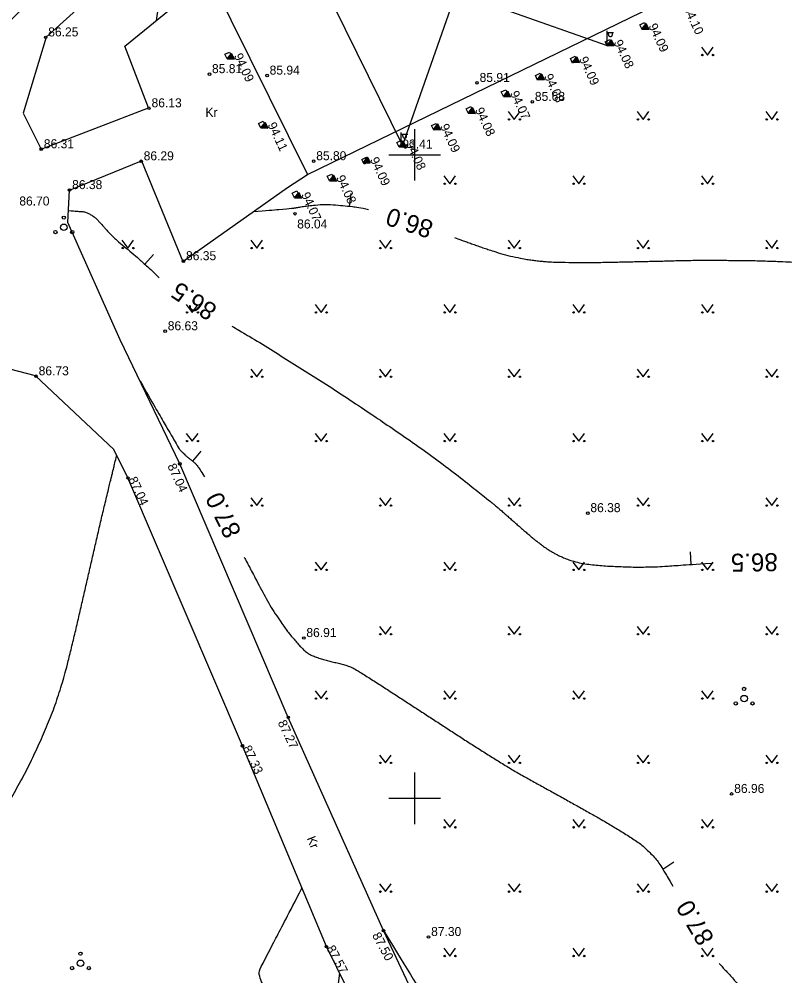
# Model space of a CAD drawing. Extents: x 626970 to 711203, y 6576457 to 6589739.
# Drawn here: x 630169.3 to 630228.7, y 6579136.2 to 6579210.5 of the extents above; entities that cross this region are included whole.
import ezdxf

# ---------------------------------------------------------------- set-up
doc = ezdxf.new("R2010")
doc.units = 0
for name, color, linetype in [('Default', 7, 'Continuous'), ('HALJASTUS', 7, 'Continuous'), ('HOONEDET', 7, 'Continuous'), ('HORISONTAAL-EH2000', 7, 'Continuous'), ('KORGUS-EH2000', 7, 'Continuous'), ('MPOHULIIN', 7, 'Continuous'), ('POST', 7, 'Continuous'), ('RAJATIS', 7, 'Continuous'), ('ROHUMAA', 7, 'Continuous'), ('TEE', 7, 'Continuous'), ('VORK', 7, 'Continuous')]:
    doc.layers.add(name, color=color, linetype=linetype)

# ---------------------------------------------------------------- blocks, each defined once
blk = doc.blocks.new('PQQSAS')
at = {"layer": 'HALJASTUS'}
for centre, radius in [((0, 1.5), 0.25), ((0, 0), 0.5), ((-1.3, -0.75), 0.25), ((1.3, -0.75), 0.25)]:
    blk.add_circle(centre, radius, dxfattribs=at)
blk = doc.blocks.new('RING02_1')
at = {"layer": 'KORGUS-EH2000'}
blk.add_circle((0, 0), 0.2, dxfattribs=at)
blk = doc.blocks.new('RING02_4')
at = {"layer": 'KORGUS-EH2000'}
blk.add_circle((0, 0), 0.2, dxfattribs=at)
blk = doc.blocks.new('VKORIS')
at = {"layer": 'VORK'}
for p, q in [((0, 4), (0, -4)), ((-4, 0), (4, 0))]:
    blk.add_line(p, q, dxfattribs=at)
blk = doc.blocks.new('MURU')
at = {"layer": 'HALJASTUS'}
for p, q in [((-0.93, 1.21), (0, 0)), ((0, 0), (0.89, 1.21))]:
    blk.add_line(p, q, dxfattribs=at)
for centre in [(-0.8, 0), (0.86, 0)]:
    blk.add_circle(centre, 0.11, dxfattribs=at)
blk = doc.blocks.new('RTKQRG')
at = {"layer": 'HOONEDET'}
for p, q in [((0, 0), (-0.49, 0.97)), ((0.49, 0.97), (-0.49, 0.97)), ((-0.48, 0.94), (0.21, 0.42)), ((-0.44, 0.97), (0.23, 0.46)), ((-0.42, 0.84), (0.19, 0.37)), ((-0.37, 0.74), (0.17, 0.33)), ((-0.35, 0.97), (0.26, 0.51)), ((-0.32, 0.63), (0.14, 0.28)), ((-0.27, 0.97), (0.28, 0.55)), ((-0.27, 0.53), (0.12, 0.24)), ((-0.22, 0.43), (0.1, 0.19)), ((-0.19, 0.97), (0.3, 0.6)), ((-0.17, 0.33), (0.07, 0.15)), ((-0.11, 0.97), (0.33, 0.64)), ((-0.11, 0.22), (0.05, 0.1)), ((-0.06, 0.12), (0.03, 0.05)), ((-0.02, 0.97), (0.35, 0.69)), ((-0.01, 0.02), (0, 0.01)), ((0, 0), (0.49, 0.97)), ((0.06, 0.97), (0.37, 0.73)), ((0.14, 0.97), (0.39, 0.78)), ((0.22, 0.97), (0.42, 0.83)), ((0.31, 0.97), (0.44, 0.87)), ((0.39, 0.97), (0.46, 0.92)), ((0.47, 0.97), (0.49, 0.96))]:
    blk.add_line(p, q, dxfattribs=at)
blk = doc.blocks.new('POINT_DISPLAY')
at = {"layer": 'Default'}
blk.add_line((0, 0), (0, 0), dxfattribs=at)
blk = doc.blocks.new('VAPOST')
at = {"layer": 'POST'}
for p, q in [((0, 0.5), (0, 4.5)), ((0, 4), (2, 4)), ((0.45, 3.36), (0.45, 4)), ((1.68, 3.36), (1.68, 4))]:
    blk.add_line(p, q, dxfattribs=at)
blk.add_arc((1.07, 3.36), 0.613, 180, 0, dxfattribs=at)
blk.add_blockref('POINT_DISPLAY', (0, 0), dxfattribs=at)

msp = doc.modelspace()

# ---------------------------------------------------------------- linework, layer by layer
at = {"layer": 'HALJASTUS'}
msp.add_lwpolyline([(630194.159, 6579136.428), (630192.819, 6579125.776), (630173.579, 6579113.368), (630171.94, 6579109), (630161.958, 6579103.012), (630157.131, 6579103.955), (630148.392, 6579118.448), (630145.333, 6579132.612), (630149.591, 6579139.872), (630150.642, 6579143.505), (630138.747, 6579158.12), (630138.785, 6579165.126), (630146.543, 6579170.708), (630167.811, 6579183.282)], dxfattribs=at)
at = {"layer": 'HORISONTAAL-EH2000'}
for p, q in [((630194.945, 6579195.991), (630195.076, 6579196.983)), ((630179.065, 6579191.494), (630179.732, 6579192.239)), ((630182.779, 6579176.186), (630183.414, 6579176.959)), ((630221.478, 6579168.158), (630221.405, 6579169.155)), ((630219.282, 6579144.499), (630220.111, 6579145.058))]:
    msp.add_line(p, q, dxfattribs=at)
for points in [[(630183.2, 6579213.05), (630182.333, 6579213.203), (630181.126, 6579213.861), (630180.598, 6579213.508), (630179.965, 6579213.083), (630180.146, 6579211.442), (630179.92, 6579210.41)], [(630173.12, 6579195.66), (630173.449, 6579195.637), (630173.778, 6579195.613), (630174.106, 6579195.59), (630174.372, 6579195.571), (630174.628, 6579195.48), (630174.864, 6579195.334), (630175.113, 6579195.179), (630175.322, 6579195), (630175.511, 6579194.792), (630175.711, 6579194.57), (630175.907, 6579194.347), (630176.108, 6579194.126), (630176.207, 6579194.016), (630176.306, 6579193.906), (630176.407, 6579193.797), (630176.504, 6579193.692), (630176.61, 6579193.594), (630176.717, 6579193.499), (630177.29, 6579192.986), (630177.902, 6579192.519), (630178.477, 6579192.007), (630179.049, 6579191.499), (630179.63, 6579190.997), (630180.158, 6579190.443)], [(630187.48, 6579195.58), (630188.516, 6579195.671), (630189.552, 6579195.763), (630190.589, 6579195.854), (630190.682, 6579195.863), (630190.773, 6579195.888), (630190.866, 6579195.903), (630191.272, 6579195.968), (630191.68, 6579196.027), (630192.089, 6579196.07), (630192.871, 6579196.154), (630193.666, 6579196.126), (630194.45, 6579196.049), (630195.115, 6579195.983), (630195.782, 6579195.903), (630196.43, 6579195.742)], [(630203.083, 6579193.571), (630203.305, 6579193.491), (630203.528, 6579193.411), (630203.75, 6579193.331), (630204.137, 6579193.191), (630204.524, 6579193.054), (630204.91, 6579192.915), (630205.299, 6579192.777), (630205.69, 6579192.646), (630206.082, 6579192.518), (630206.848, 6579192.267), (630207.631, 6579192.083), (630208.423, 6579191.928), (630208.818, 6579191.851), (630209.215, 6579191.795), (630209.615, 6579191.754), (630210.014, 6579191.713), (630210.414, 6579191.677), (630210.815, 6579191.666), (630211.979, 6579191.634), (630213.144, 6579191.614), (630214.308, 6579191.637), (630215.474, 6579191.66), (630216.641, 6579191.684), (630217.807, 6579191.711), (630218.974, 6579191.737), (630220.141, 6579191.769), (630221.308, 6579191.794), (630222.475, 6579191.819), (630223.641, 6579191.804), (630224.808, 6579191.793), (630226.103, 6579191.782), (630227.397, 6579191.748), (630228.692, 6579191.693), (630229.34, 6579191.665), (630229.986, 6579191.614), (630230.631, 6579191.55), (630230.955, 6579191.518), (630231.278, 6579191.476), (630231.6, 6579191.433), (630231.925, 6579191.39), (630232.247, 6579191.337), (630232.569, 6579191.277), (630233.447, 6579191.114), (630234.302, 6579190.869), (630235.145, 6579190.562), (630235.986, 6579190.255), (630236.796, 6579189.898), (630237.582, 6579189.477), (630238.377, 6579189.051), (630239.165, 6579188.623), (630239.929, 6579188.15), (630240.7, 6579187.672), (630241.47, 6579187.195), (630242.234, 6579186.707), (630242.927, 6579186.264), (630243.622, 6579185.825), (630244.312, 6579185.376)], [(630185.807, 6579186.685), (630186.042, 6579186.552), (630186.275, 6579186.417), (630186.507, 6579186.28), (630188.192, 6579185.282), (630189.846, 6579184.232), (630191.504, 6579183.188), (630193.157, 6579182.147), (630194.792, 6579181.081), (630196.414, 6579179.99), (630199.655, 6579177.811), (630202.815, 6579175.521), (630205.861, 6579173.074), (630206.142, 6579172.849), (630206.418, 6579172.619), (630206.689, 6579172.383), (630206.96, 6579172.147), (630207.23, 6579171.91), (630207.5, 6579171.673), (630207.77, 6579171.436), (630208.039, 6579171.198), (630208.308, 6579170.961), (630208.578, 6579170.724), (630208.853, 6579170.493), (630209.128, 6579170.261), (630209.358, 6579170.066), (630209.598, 6579169.884), (630209.84, 6579169.703), (630210.178, 6579169.45), (630210.532, 6579169.224), (630210.9, 6579169.014), (630211.084, 6579168.908), (630211.274, 6579168.82), (630211.468, 6579168.734), (630211.664, 6579168.647), (630211.862, 6579168.569), (630212.069, 6579168.507), (630212.64, 6579168.335), (630213.218, 6579168.213), (630213.807, 6579168.15), (630214.391, 6579168.088), (630214.974, 6579168.042), (630215.56, 6579168.019), (630216.187, 6579167.993), (630216.815, 6579167.968), (630217.442, 6579167.97), (630218.071, 6579167.972), (630218.699, 6579167.982), (630219.328, 6579168.023), (630220.557, 6579168.103), (630221.783, 6579168.196), (630223.011, 6579168.274)], [(630178.68, 6579182.4), (630179.661, 6579180.706), (630180.641, 6579179.012), (630181.622, 6579177.318), (630181.75, 6579177.098), (630181.936, 6579176.917), (630182.118, 6579176.737), (630182.2, 6579176.656), (630182.283, 6579176.576), (630182.372, 6579176.504), (630182.462, 6579176.431), (630182.556, 6579176.363), (630182.646, 6579176.291), (630182.737, 6579176.219), (630182.825, 6579176.147), (630182.912, 6579176.07), (630182.999, 6579175.995), (630183.075, 6579175.909), (630183.141, 6579175.815), (630183.33, 6579175.544), (630183.509, 6579175.27), (630183.677, 6579174.988)], [(630166.394, 6579146.545), (630166.542, 6579146.756), (630166.689, 6579146.969), (630166.835, 6579147.181), (630167.3, 6579147.855), (630167.744, 6579148.541), (630168.183, 6579149.231), (630168.622, 6579149.921), (630169.031, 6579150.628), (630169.421, 6579151.347), (630169.81, 6579152.064), (630170.17, 6579152.792), (630170.518, 6579153.529), (630170.864, 6579154.263), (630171.192, 6579155.003), (630171.502, 6579155.753), (630171.811, 6579156.5), (630172.096, 6579157.255), (630172.347, 6579158.024), (630172.598, 6579158.793), (630172.832, 6579159.565), (630173.026, 6579160.35), (630173.321, 6579161.548), (630173.615, 6579162.747), (630173.892, 6579163.95), (630174.169, 6579165.152), (630174.446, 6579166.353), (630174.723, 6579167.555), (630175, 6579168.757), (630175.275, 6579169.958), (630175.552, 6579171.16), (630175.829, 6579172.361), (630176.121, 6579173.559), (630176.413, 6579174.757), (630176.447, 6579174.897), (630176.483, 6579175.035), (630176.516, 6579175.175), (630176.634, 6579175.666), (630176.752, 6579176.158), (630176.87, 6579176.65)], [(630186.776, 6579168.714), (630186.794, 6579168.68), (630186.812, 6579168.647), (630186.829, 6579168.613), (630187.012, 6579168.268), (630187.192, 6579167.92), (630187.373, 6579167.574), (630187.736, 6579166.884), (630188.108, 6579166.199), (630188.484, 6579165.515), (630188.861, 6579164.83), (630189.284, 6579164.173), (630189.731, 6579163.53), (630189.957, 6579163.205), (630190.195, 6579162.891), (630190.445, 6579162.584), (630190.571, 6579162.429), (630190.701, 6579162.278), (630190.831, 6579162.127), (630190.963, 6579161.973), (630191.098, 6579161.826), (630191.24, 6579161.68), (630191.511, 6579161.403), (630191.833, 6579161.174), (630192.194, 6579161.033), (630192.562, 6579160.89), (630192.935, 6579160.783), (630193.313, 6579160.681), (630193.696, 6579160.576), (630194.087, 6579160.505), (630194.469, 6579160.392), (630194.84, 6579160.282), (630195.207, 6579160.143), (630195.536, 6579159.939), (630196.44, 6579159.377), (630197.333, 6579158.808), (630198.223, 6579158.228), (630199.115, 6579157.648), (630200.007, 6579157.068), (630200.898, 6579156.487), (630201.79, 6579155.907), (630202.682, 6579155.327), (630203.574, 6579154.747), (630204.464, 6579154.168), (630205.361, 6579153.599), (630206.263, 6579153.038), (630207.144, 6579152.489), (630208.039, 6579151.961), (630208.945, 6579151.454), (630209.853, 6579150.945), (630210.766, 6579150.446), (630211.675, 6579149.938), (630212.584, 6579149.43), (630213.492, 6579148.921), (630214.398, 6579148.407), (630214.851, 6579148.15), (630215.294, 6579147.877), (630215.74, 6579147.609), (630216.187, 6579147.341), (630216.624, 6579147.061), (630217.061, 6579146.776), (630217.465, 6579146.512), (630217.828, 6579146.199), (630218.178, 6579145.861), (630218.524, 6579145.527), (630218.844, 6579145.172), (630219.096, 6579144.766), (630219.424, 6579144.24), (630219.743, 6579143.712), (630220.048, 6579143.174)], [(630194.7, 6579110.98), (630194.547, 6579112.641), (630194.393, 6579114.301), (630194.24, 6579115.962), (630194.234, 6579116.024), (630194.232, 6579116.087), (630194.228, 6579116.149), (630194.178, 6579116.93), (630194.132, 6579117.711), (630194.082, 6579118.491), (630193.761, 6579123.555), (630191.922, 6579128.405), (630190.055, 6579133.171), (630189.708, 6579134.059), (630188.695, 6579134.522), (630188.286, 6579135.387), (630188.061, 6579135.865), (630187.856, 6579136.478), (630188.096, 6579136.942), (630189.147, 6579138.971), (630190.199, 6579141.001), (630191.25, 6579143.03)], [(630197.58, 6579139.72), (630199.548, 6579136.517), (630201.516, 6579133.314), (630203.484, 6579130.111), (630205.376, 6579127.032), (630208.705, 6579125.098), (630212.272, 6579123.761), (630214.226, 6579123.029), (630216.184, 6579122.804), (630218.147, 6579122.879), (630218.173, 6579122.88), (630218.199, 6579122.881), (630218.224, 6579122.889), (630218.353, 6579122.932), (630218.474, 6579122.978), (630218.6, 6579123.02), (630218.82, 6579123.093), (630219.04, 6579123.167), (630219.26, 6579123.24)], [(630223.632, 6579137.185), (630223.672, 6579137.139), (630223.713, 6579137.093), (630223.754, 6579137.047), (630224.033, 6579136.736), (630224.321, 6579136.433), (630224.601, 6579136.122), (630224.89, 6579135.8), (630225.171, 6579135.471), (630225.46, 6579135.148), (630225.603, 6579134.988), (630225.747, 6579134.83), (630225.893, 6579134.672), (630226.039, 6579134.515), (630226.186, 6579134.36), (630226.335, 6579134.206), (630226.484, 6579134.051), (630226.634, 6579133.898), (630226.785, 6579133.746), (630226.936, 6579133.593), (630227.089, 6579133.442), (630227.243, 6579133.291), (630227.345, 6579133.192), (630227.45, 6579133.097), (630227.557, 6579133.004), (630227.665, 6579132.912), (630227.776, 6579132.824), (630227.89, 6579132.74), (630228.004, 6579132.655), (630228.119, 6579132.573), (630228.237, 6579132.494), (630228.356, 6579132.414), (630228.476, 6579132.338), (630228.599, 6579132.265), (630228.721, 6579132.192), (630228.846, 6579132.125), (630228.974, 6579132.062), (630229.101, 6579131.998), (630229.231, 6579131.942), (630229.363, 6579131.887), (630229.629, 6579131.775), (630229.894, 6579131.68), (630230.177, 6579131.609), (630230.353, 6579131.565), (630230.53, 6579131.552), (630230.707, 6579131.551), (630230.888, 6579131.55), (630231.07, 6579131.554), (630231.251, 6579131.577), (630231.539, 6579131.613), (630231.824, 6579131.652), (630232.107, 6579131.713), (630232.326, 6579131.761), (630232.544, 6579131.81), (630232.762, 6579131.861), (630232.979, 6579131.913), (630233.197, 6579131.964), (630233.413, 6579132.02), (630233.846, 6579132.13), (630234.275, 6579132.252), (630234.7, 6579132.39), (630235.279, 6579132.578), (630235.856, 6579132.772), (630236.429, 6579132.976), (630236.999, 6579133.178), (630237.568, 6579133.381), (630238.138, 6579133.583), (630238.511, 6579133.715), (630238.884, 6579133.847), (630239.258, 6579133.978), (630239.556, 6579134.083), (630239.852, 6579134.198), (630240.159, 6579134.277), (630240.486, 6579134.361), (630240.813, 6579134.446), (630241.14, 6579134.53)]]:
    msp.add_open_spline(points, degree=3, dxfattribs=at)
at = {"layer": 'MPOHULIIN'}
for points in [[(630207.512, 6579224.886), (630199.046, 6579200.735), (630191.115, 6579216.899), (630182.944, 6579212.902)], [(630191.115, 6579216.899), (630214.936, 6579208.494)]]:
    msp.add_lwpolyline(points, dxfattribs=at)
at = {"layer": 'RAJATIS'}
for points in [[(630218.014, 6579209.903), (630217.653, 6579209.729), (630217.479, 6579210.089), (630217.84, 6579210.263), (630218.014, 6579209.903)], [(630215.326, 6579208.599), (630214.966, 6579208.425), (630214.791, 6579208.785), (630215.152, 6579208.959), (630215.326, 6579208.599)], [(630185.806, 6579207.619), (630185.446, 6579207.445), (630185.272, 6579207.805), (630185.632, 6579207.979), (630185.806, 6579207.619)], [(630212.625, 6579207.295), (630212.264, 6579207.12), (630212.09, 6579207.481), (630212.451, 6579207.655), (630212.625, 6579207.295)], [(630209.909, 6579205.977), (630209.549, 6579205.803), (630209.375, 6579206.163), (630209.735, 6579206.337), (630209.909, 6579205.977)], [(630207.253, 6579204.691), (630206.892, 6579204.516), (630206.718, 6579204.877), (630207.078, 6579205.051), (630207.253, 6579204.691)], [(630204.545, 6579203.381), (630204.185, 6579203.207), (630204.011, 6579203.567), (630204.371, 6579203.741), (630204.545, 6579203.381)], [(630188.423, 6579202.254), (630188.063, 6579202.08), (630187.889, 6579202.44), (630188.249, 6579202.614), (630188.423, 6579202.254)], [(630201.851, 6579202.079), (630201.491, 6579201.905), (630201.317, 6579202.265), (630201.677, 6579202.439), (630201.851, 6579202.079)], [(630199.157, 6579200.769), (630198.797, 6579200.594), (630198.623, 6579200.955), (630198.983, 6579201.129), (630199.157, 6579200.769)], [(630196.431, 6579199.448), (630196.071, 6579199.274), (630195.897, 6579199.634), (630196.257, 6579199.808), (630196.431, 6579199.448)], [(630193.743, 6579198.143), (630193.383, 6579197.969), (630193.209, 6579198.329), (630193.569, 6579198.503), (630193.743, 6579198.143)], [(630191.025, 6579196.826), (630190.665, 6579196.652), (630190.491, 6579197.012), (630190.851, 6579197.186), (630191.025, 6579196.826)]]:
    msp.add_lwpolyline(points, dxfattribs=at)
at = {"layer": 'TEE'}
for points in [[(630215.602, 6579228.738), (630217.547, 6579229.701), (630214.143, 6579230.977), (630208.593, 6579230.403), (630195.996, 6579225.511), (630187.011, 6579220.947), (630177.413, 6579214.602), (630171.395, 6579209.132), (630169.615, 6579203.243), (630171.002, 6579200.422), (630179.339, 6579203.657), (630177.498, 6579208.429), (630182.776, 6579212.759)], [(630183.229, 6579213.071), (630184.227, 6579213.539), (630191.694, 6579198.462), (630221.333, 6579212.911), (630218.307, 6579219.145), (630228.56, 6579224.421), (630227.548, 6579226.557)], [(630204.275, 6579115.805), (630201.901, 6579120.691), (630193.15, 6579138.478), (630186.626, 6579154.076), (630177.743, 6579174.887), (630176.645, 6579177.088), (630170.558, 6579182.812), (630167.977, 6579183.498), (630158.045, 6579179.473), (630147.935, 6579171.911), (630139.805, 6579167.109), (630137.206, 6579167.694), (630126.161, 6579164.816), (630124.892, 6579168.7), (630136.39, 6579174.946), (630148.149, 6579183.674), (630155.756, 6579191.405), (630156.846, 6579194.906), (630154.742, 6579200.767), (630163.214, 6579205.175), (630173.194, 6579214.946)], [(630208.19, 6579117.735), (630205.282, 6579123.295), (630197.583, 6579139.724), (630190.191, 6579156.287), (630181.766, 6579175.984), (630177.132, 6579185.611), (630173.079, 6579194.725), (630173.203, 6579197.248), (630178.787, 6579199.523), (630182, 6579191.705), (630190.14, 6579197.455), (630191.694, 6579198.462)]]:
    msp.add_lwpolyline(points, dxfattribs=at)

# ---------------------------------------------------------------- block references
at = {"layer": 'HALJASTUS', "xscale": 0.5, "yscale": 0.5}
for p in [(630172.763, 6579194.365), (630225.581, 6579157.749), (630174.055, 6579137.185)]:
    msp.add_blockref('PQQSAS', p, dxfattribs=at)
at = {"layer": 'HOONEDET', "xscale": 0.49999999999999994, "yscale": 0.5000000000000001, "rotation": -64.99999999999999}
for p in [(630217.638, 6579209.763), (630214.936, 6579208.494), (630185.446, 6579207.445), (630212.247, 6579207.188), (630209.526, 6579205.849), (630206.886, 6579204.526), (630204.165, 6579203.234), (630188.063, 6579202.08), (630201.452, 6579201.964), (630198.791, 6579200.604), (630196.015, 6579199.379), (630193.382, 6579197.975), (630190.665, 6579196.652)]:
    msp.add_blockref('RTKQRG', p, dxfattribs=at)
at = {"layer": 'KORGUS-EH2000', "xscale": 0.5, "yscale": 0.5}
for p in [(630171.353, 6579209.119), (630184.067, 6579206.266), (630188.541, 6579206.152), (630204.844, 6579205.582), (630179.374, 6579203.612), (630209.135, 6579204.109), (630171.011, 6579200.431), (630178.762, 6579199.493), (630192.158, 6579199.502), (630173.207, 6579197.258), (630190.713, 6579195.419), (630182.048, 6579191.734), (630180.632, 6579186.29), (630170.609, 6579182.791), (630213.444, 6579172.159), (630191.392, 6579162.454), (630224.609, 6579150.342), (630201.08, 6579139.227)]:
    msp.add_blockref('RING02_1', p, dxfattribs=at)
at = {"layer": 'KORGUS-EH2000'}
for name, p, xscale, yscale, rotation in [('RING02_1', (630181.766, 6579175.984), 0.49999999999999994, 0.5, -65.09848653428983), ('RING02_1', (630177.743, 6579174.887), 0.49999999999999994, 0.5, -65.09848653428983), ('RING02_1', (630190.191, 6579156.287), 0.5, 0.4999999999999999, -64.638593389308), ('RING02_1', (630186.626, 6579154.076), 0.5, 0.4999999999999999, -64.638593389308), ('RING02_4', (630197.583, 6579139.724), 0.5, 0.5, -61.8700849855164), ('RING02_4', (630193.15, 6579138.478), 0.5, 0.5, -61.8700849855164)]:
    msp.add_blockref(name, p, dxfattribs=dict(at, xscale=xscale, yscale=yscale, rotation=rotation))
at = {"layer": 'POST', "xscale": 0.25, "yscale": 0.25}
for p in [(630214.936, 6579208.494), (630198.96, 6579200.609)]:
    msp.add_blockref('VAPOST', p, dxfattribs=at)
at = {"layer": 'ROHUMAA', "xscale": 0.5, "yscale": 0.5}
for p in [(630222.738, 6579207.748), (630207.738, 6579202.748), (630217.738, 6579202.748), (630227.738, 6579202.748), (630202.738, 6579197.748), (630212.738, 6579197.748), (630222.738, 6579197.748), (630177.738, 6579192.748), (630187.738, 6579192.748), (630197.738, 6579192.748), (630207.738, 6579192.748), (630217.738, 6579192.748), (630227.738, 6579192.748), (630182.738, 6579187.748), (630192.738, 6579187.748), (630202.738, 6579187.748), (630212.738, 6579187.748), (630222.738, 6579187.748), (630187.738, 6579182.748), (630197.738, 6579182.748), (630207.738, 6579182.748), (630217.738, 6579182.748), (630227.738, 6579182.748), (630182.738, 6579177.748), (630192.738, 6579177.748), (630202.738, 6579177.748), (630212.738, 6579177.748), (630222.738, 6579177.748), (630187.738, 6579172.748), (630197.738, 6579172.748), (630207.738, 6579172.748), (630217.738, 6579172.748), (630227.738, 6579172.748), (630192.738, 6579167.748), (630202.738, 6579167.748), (630212.738, 6579167.748), (630222.738, 6579167.748), (630197.738, 6579162.748), (630207.738, 6579162.748), (630217.738, 6579162.748), (630227.738, 6579162.748), (630192.738, 6579157.748), (630202.738, 6579157.748), (630212.738, 6579157.748), (630222.738, 6579157.748), (630197.738, 6579152.748), (630207.738, 6579152.748), (630217.738, 6579152.748), (630227.738, 6579152.748), (630202.738, 6579147.748), (630212.738, 6579147.748), (630222.738, 6579147.748), (630197.738, 6579142.748), (630207.738, 6579142.748), (630217.738, 6579142.748), (630227.738, 6579142.748), (630202.738, 6579137.748), (630212.738, 6579137.748), (630222.738, 6579137.748)]:
    msp.add_blockref('MURU', p, dxfattribs=at)
at = {"layer": 'VORK', "xscale": 0.5, "yscale": 0.5}
for p in [(630200, 6579200), (630200, 6579150)]:
    msp.add_blockref('VKORIS', p, dxfattribs=at)

# ---------------------------------------------------------------- texts
at = {"layer": 'HOONEDET'}
for s, p in [('94.10', (630220.853, 6579211.382)), ('94.09', (630218.138, 6579210.013)), ('94.08', (630215.436, 6579208.744)), ('94.09', (630185.946, 6579207.695)), ('94.09', (630212.747, 6579207.438)), ('94.08', (630210.026, 6579206.099)), ('94.07', (630207.386, 6579204.776)), ('94.08', (630204.665, 6579203.484)), ('94.11', (630188.563, 6579202.33)), ('94.09', (630201.952, 6579202.214)), ('94.08', (630199.291, 6579200.854)), ('94.09', (630196.515, 6579199.629)), ('94.08', (630193.882, 6579198.225)), ('94.07', (630191.165, 6579196.902))]:
    msp.add_text(s, height=0.7, rotation=295, dxfattribs=at).set_placement(p)
at = {"layer": 'HORISONTAAL-EH2000'}
for s, rotation, p in [('86.0', 162.01437, (630201.543, 6579194.798)), ('86.5', 146.55477, (630184.761, 6579188.197)), ('87.0', 116.48703, (630186.578, 6579170.674)), ('86.5', 180.85977, (630228.185, 6579169.052)), ('87.0', 120.85636, (630223.299, 6579139.124))]:
    msp.add_text(s, height=1.4, rotation=rotation, dxfattribs=at).set_placement(p)
at = {"layer": 'KORGUS-EH2000'}
for s, p in [('86.25', (630171.553, 6579209.193)), ('85.81', (630184.267, 6579206.34)), ('85.94', (630188.741, 6579206.226)), ('85.91', (630205.044, 6579205.656)), ('86.13', (630179.574, 6579203.686)), ('85.68', (630209.335, 6579204.183)), ('86.31', (630171.211, 6579200.505)), ('93.41', (630199.046, 6579200.483)), ('86.29', (630178.962, 6579199.567)), ('85.80', (630192.358, 6579199.576)), ('86.38', (630173.407, 6579197.332)), ('86.70', (630169.307, 6579196.056)), ('86.04', (630190.88, 6579194.273)), ('86.35', (630182.248, 6579191.808)), ('86.63', (630180.832, 6579186.364)), ('86.73', (630170.809, 6579182.865)), ('86.38', (630213.644, 6579172.233)), ('86.91', (630191.592, 6579162.528)), ('86.96', (630224.809, 6579150.416)), ('87.30', (630201.28, 6579139.301))]:
    msp.add_text(s, height=0.7, dxfattribs=at).set_placement(p)
for s, rotation, p in [('87.04', 294.90151, (630180.786, 6579175.825)), ('87.04', 294.90151, (630177.762, 6579174.795)), ('87.27', 295.36141, (630189.354, 6579155.885)), ('87.33', 295.36141, (630186.633, 6579153.914)), ('87.50', 298.12992, (630196.678, 6579139.364)), ('87.57', 298.12992, (630193.132, 6579138.352))]:
    msp.add_text(s, height=0.7, rotation=rotation, dxfattribs=at).set_placement(p)
at = {"layer": 'TEE'}
msp.add_text('Kr', height=0.7, dxfattribs=at).set_placement((630183.754, 6579202.946))
msp.add_text('Kr', height=0.7, rotation=291.93871, dxfattribs=at).set_placement((630191.613, 6579146.892))

doc.saveas('drawing.dxf')
